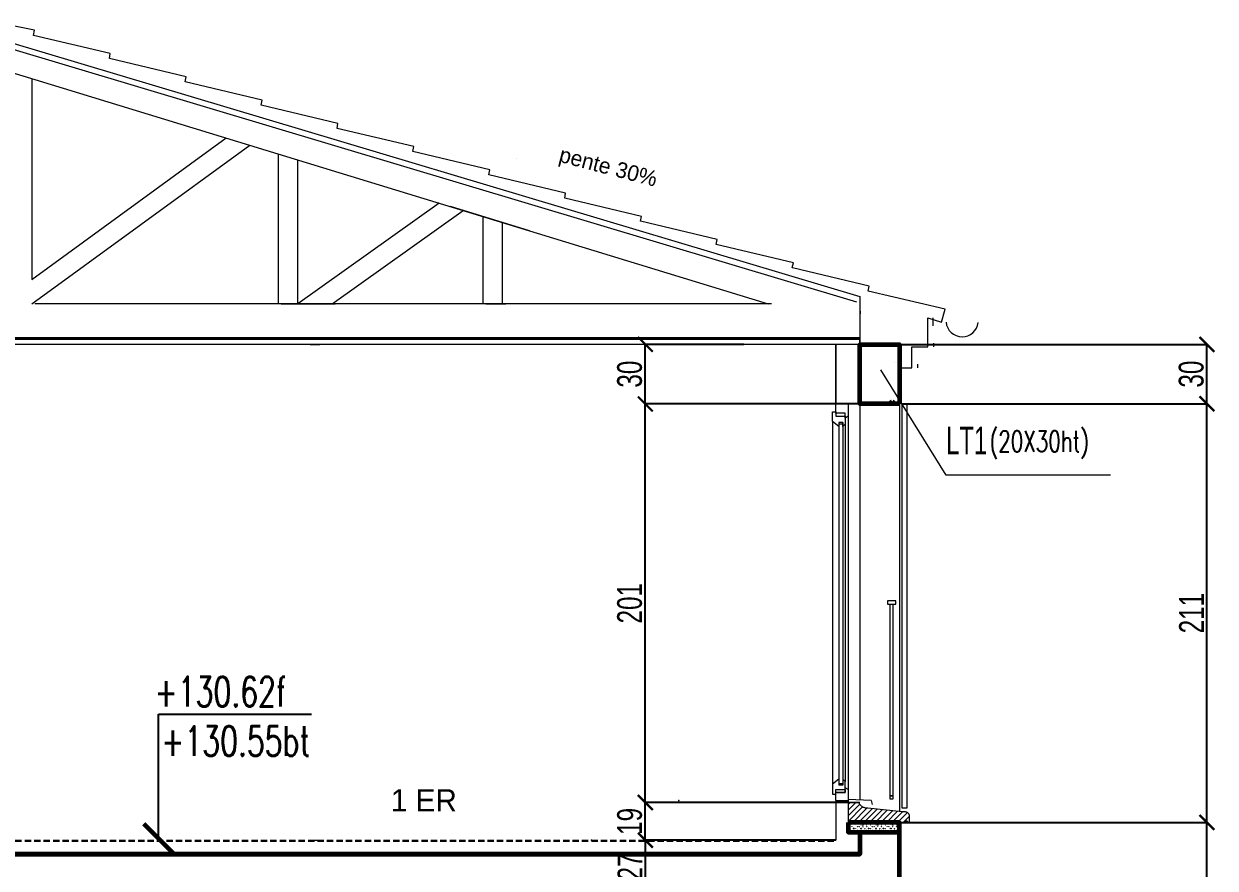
# Model space of a CAD drawing. Header units: metres. Extents: x -12536 to 12621, y -17191 to 9596.
# Drawn here: x -1530 to -929, y 7070 to 7495 of the extents above; entities that cross this region are included whole.
import ezdxf
from ezdxf.enums import TextEntityAlignment as Align

# ---------------------------------------------------------------- set-up
doc = ezdxf.new("R2010")
doc.units = ezdxf.units.M
doc.header["$MEASUREMENT"] = 0
doc.header["$PDMODE"] = 2
doc.header["$PDSIZE"] = 0.25
doc.linetypes.add('CACHE2', pattern=[4.7625, 3.175, -1.5875])
for name, color, linetype, lineweight in [('B-COT', 1, 'Continuous', 18), ('B-TEXT-LINTEAU', 3, 'Continuous', 30), ('B-TEXT-NIVEAU', 3, 'Continuous', 20), ('B-titre linteau', 7, 'Continuous', 40), ('B-VOILE-BA', 7, 'Continuous', 60)]:
    doc.layers.add(name, color=color, linetype=linetype, lineweight=lineweight)
for name, color, linetype in [('B-HATCH-RELEVE', 7, 'Continuous'), ('Calque commun', 7, 'Continuous'), ('Cotations', 7, 'Continuous'), ('Layer4', 7, 'Continuous')]:
    doc.layers.add(name, color=color, linetype=linetype)
doc.styles.add('Arial Narrow', font='ARIALN.TTF', dxfattribs={"width": 0.5})
doc.styles.add('Arial3', font='arial.ttf', dxfattribs={"height": 0.1})
doc.styles.add('Century Gothic22', font='GOTHIC.TTF', dxfattribs={"height": 0.079})
doc.styles.add('Century Gothic4', font='GOTHIC.TTF', dxfattribs={"height": 0.4})
doc.styles.add('TEXTE', font='arial.ttf', dxfattribs={"width": 0.7})
doc.styles.add('TEXTE100', font='romans.shx', dxfattribs={"width": 0.7, "height": 0.3})
doc.dimstyles.new('COT 50', dxfattribs={"dimscale": 0.05, "dimtxt": 250, "dimasz": 150, "dimexe": 1, "dimexo": 2, "dimgap": 30, "dimtad": 1, "dimdec": 1, "dimrnd": 0.5, "dimzin": 12, "dimdsep": 46, "dimtxsty": 'TEXTE', "dimblk1": 'ARCHTICK', "dimblk2": 'ARCHTICK', "dimsah": 1, "dimcen": 0, "dimdle": 1.5, "dimclrd": 1, "dimclre": 1, "dimclrt": 3, "dimadec": 0, "dimazin": 0, "dimtfac": 1, "dimtdec": 1, "dimtmove": 0, "dimatfit": 3, "dimldrblk": 'ARCHTICK', "dimfxl": 1, "dimtolj": 1, "dimtzin": 0, "dimarcsym": 0})

# ---------------------------------------------------------------- blocks, each defined once
blk = doc.blocks.new('_ArchTick')
at = {"color": 0, "linetype": 'ByBlock', "const_width": 0.15}
blk.add_lwpolyline([(-0.5, -0.5), (0.5, 0.5)], dxfattribs=at)
blk = doc.blocks.new('*D878')
at = {"layer": 'B-HATCH-RELEVE', "color": 1, "lineweight": -2, "transparency": 16777216}
for p, q in [((-1088.42, 7092.83), (-933.36, 7092.83)), ((-933.41, 7023.76), (-933.41, 7092.91)), ((-1088.42, 7023.83), (-933.36, 7023.83))]:
    blk.add_line(p, q, dxfattribs=at)
at = {"layer": 'Defpoints', "color": 0, "transparency": 16777216}
for p in [(-1088.52, 7092.83), (-933.41, 7092.83), (-1088.52, 7023.83)]:
    blk.add_point(p, dxfattribs=at)
at = {"layer": 'B-HATCH-RELEVE', "color": 1, "lineweight": -2, "transparency": 16777216, "xscale": 7.5, "yscale": 7.5, "zscale": 7.5}
for p, rotation in [((-933.41, 7092.83), 90), ((-933.41, 7023.83), 270)]:
    blk.add_blockref('_ArchTick', p, dxfattribs=dict(at, rotation=rotation))
at = {"layer": 'B-HATCH-RELEVE', "color": 3, "transparency": 16777216, "insert": (-941.29, 7058.33), "char_height": 12.5, "attachment_point": 5, "rotation": 90, "style": 'TEXTE'}
blk.add_mtext('\\A1;69', dxfattribs=at)
blk = doc.blocks.new('*D879')
at = {"layer": 'B-HATCH-RELEVE', "color": 1, "lineweight": -2, "transparency": 16777216}
for p, q in [((-1087.03, 7303.88), (-933.36, 7303.88)), ((-933.41, 7092.76), (-933.41, 7303.95)), ((-1088.42, 7092.83), (-933.36, 7092.83))]:
    blk.add_line(p, q, dxfattribs=at)
at = {"layer": 'Defpoints', "color": 0, "transparency": 16777216}
for p in [(-1087.13, 7303.88), (-933.41, 7303.88), (-1088.52, 7092.83)]:
    blk.add_point(p, dxfattribs=at)
at = {"layer": 'B-HATCH-RELEVE', "color": 1, "lineweight": -2, "transparency": 16777216, "xscale": 7.5, "yscale": 7.5, "zscale": 7.5}
for p, rotation in [((-933.41, 7303.88), 90), ((-933.41, 7092.83), 270)]:
    blk.add_blockref('_ArchTick', p, dxfattribs=dict(at, rotation=rotation))
at = {"layer": 'B-HATCH-RELEVE', "color": 3, "transparency": 16777216, "insert": (-941.19, 7198.35), "char_height": 12.5, "attachment_point": 5, "rotation": 90, "style": 'TEXTE'}
blk.add_mtext('\\A1;211', dxfattribs=at)
blk = doc.blocks.new('*D880')
at = {"layer": 'B-HATCH-RELEVE', "color": 1, "lineweight": -2, "transparency": 16777216}
for p, q in [((-1088.42, 7333.83), (-933.36, 7333.83)), ((-933.41, 7303.8), (-933.41, 7333.91)), ((-1087.03, 7303.88), (-933.36, 7303.88))]:
    blk.add_line(p, q, dxfattribs=at)
at = {"layer": 'Defpoints', "color": 0, "transparency": 16777216}
for p in [(-1088.52, 7333.83), (-933.41, 7333.83), (-1087.13, 7303.88)]:
    blk.add_point(p, dxfattribs=at)
at = {"layer": 'B-HATCH-RELEVE', "color": 1, "lineweight": -2, "transparency": 16777216, "xscale": 7.5, "yscale": 7.5, "zscale": 7.5}
for p, rotation in [((-933.41, 7333.83), 90), ((-933.41, 7303.88), 270)]:
    blk.add_blockref('_ArchTick', p, dxfattribs=dict(at, rotation=rotation))
at = {"layer": 'B-HATCH-RELEVE', "color": 3, "transparency": 16777216, "insert": (-941.3, 7318.85), "char_height": 12.5, "attachment_point": 5, "rotation": 90, "style": 'TEXTE'}
blk.add_mtext('\\A1;30', dxfattribs=at)
blk = doc.blocks.new('*D885')
at = {"layer": 'B-HATCH-RELEVE', "color": 1, "lineweight": -2, "transparency": 16777216}
for p, q in [((-1120.62, 7083.83), (-1216.62, 7083.83)), ((-1216.57, 7056.76), (-1216.57, 7083.91)), ((-1110.09, 7056.84), (-1216.62, 7056.84))]:
    blk.add_line(p, q, dxfattribs=at)
at = {"layer": 'Defpoints', "color": 0, "transparency": 16777216}
for p in [(-1216.57, 7083.83), (-1120.52, 7083.83), (-1109.99, 7056.84)]:
    blk.add_point(p, dxfattribs=at)
at = {"layer": 'B-HATCH-RELEVE', "color": 1, "lineweight": -2, "transparency": 16777216, "xscale": 7.5, "yscale": 7.5, "zscale": 7.5}
for p, rotation in [((-1216.57, 7083.83), 90), ((-1216.57, 7056.84), 270)]:
    blk.add_blockref('_ArchTick', p, dxfattribs=dict(at, rotation=rotation))
at = {"layer": 'B-HATCH-RELEVE', "color": 3, "transparency": 16777216, "insert": (-1224.34, 7070.33), "char_height": 12.5, "attachment_point": 5, "rotation": 90, "style": 'TEXTE'}
blk.add_mtext('\\A1;27', dxfattribs=at)
blk = doc.blocks.new('*D886')
at = {"layer": 'B-HATCH-RELEVE', "color": 1, "lineweight": -2, "transparency": 16777216}
for p, q in [((-1114.54, 7102.83), (-1216.66, 7102.83)), ((-1216.61, 7083.76), (-1216.61, 7102.91)), ((-1120.62, 7083.83), (-1216.66, 7083.83))]:
    blk.add_line(p, q, dxfattribs=at)
at = {"layer": 'Defpoints', "color": 0, "transparency": 16777216}
for p in [(-1216.61, 7102.83), (-1114.44, 7102.83), (-1120.52, 7083.83)]:
    blk.add_point(p, dxfattribs=at)
at = {"layer": 'B-HATCH-RELEVE', "color": 1, "lineweight": -2, "transparency": 16777216, "xscale": 7.5, "yscale": 7.5, "zscale": 7.5}
for p, rotation in [((-1216.61, 7102.83), 90), ((-1216.61, 7083.83), 270)]:
    blk.add_blockref('_ArchTick', p, dxfattribs=dict(at, rotation=rotation))
at = {"layer": 'B-HATCH-RELEVE', "color": 3, "transparency": 16777216, "insert": (-1224.49, 7093.33), "char_height": 12.5, "attachment_point": 5, "rotation": 90, "style": 'TEXTE'}
blk.add_mtext('\\A1;19', dxfattribs=at)
blk = doc.blocks.new('*D887')
at = {"layer": 'B-HATCH-RELEVE', "color": 1, "lineweight": -2, "transparency": 16777216}
for p, q in [((-1108.28, 7303.83), (-1216.66, 7303.83)), ((-1216.61, 7102.76), (-1216.61, 7303.91)), ((-1114.54, 7102.83), (-1216.66, 7102.83))]:
    blk.add_line(p, q, dxfattribs=at)
at = {"layer": 'Defpoints', "color": 0, "transparency": 16777216}
for p in [(-1216.61, 7303.83), (-1108.18, 7303.83), (-1114.44, 7102.83)]:
    blk.add_point(p, dxfattribs=at)
at = {"layer": 'B-HATCH-RELEVE', "color": 1, "lineweight": -2, "transparency": 16777216, "xscale": 7.5, "yscale": 7.5, "zscale": 7.5}
for p, rotation in [((-1216.61, 7303.83), 90), ((-1216.61, 7102.83), 270)]:
    blk.add_blockref('_ArchTick', p, dxfattribs=dict(at, rotation=rotation))
at = {"layer": 'B-HATCH-RELEVE', "color": 3, "transparency": 16777216, "insert": (-1224.49, 7203.33), "char_height": 12.5, "attachment_point": 5, "rotation": 90, "style": 'TEXTE'}
blk.add_mtext('\\A1;201', dxfattribs=at)
blk = doc.blocks.new('*D888')
at = {"layer": 'B-HATCH-RELEVE', "color": 1, "lineweight": -2, "transparency": 16777216}
for p, q in [((-1166.87, 7333.83), (-1216.66, 7333.83)), ((-1216.61, 7303.76), (-1216.61, 7333.91)), ((-1108.28, 7303.83), (-1216.66, 7303.83))]:
    blk.add_line(p, q, dxfattribs=at)
at = {"layer": 'Defpoints', "color": 0, "transparency": 16777216}
for p in [(-1216.61, 7333.83), (-1166.77, 7333.83), (-1108.18, 7303.83)]:
    blk.add_point(p, dxfattribs=at)
at = {"layer": 'B-HATCH-RELEVE', "color": 1, "lineweight": -2, "transparency": 16777216, "xscale": 7.5, "yscale": 7.5, "zscale": 7.5}
for p, rotation in [((-1216.61, 7333.83), 90), ((-1216.61, 7303.83), 270)]:
    blk.add_blockref('_ArchTick', p, dxfattribs=dict(at, rotation=rotation))
at = {"layer": 'B-HATCH-RELEVE', "color": 3, "transparency": 16777216, "insert": (-1224.5, 7318.83), "char_height": 12.5, "attachment_point": 5, "rotation": 90, "style": 'TEXTE'}
blk.add_mtext('\\A1;30', dxfattribs=at)

msp = doc.modelspace()

# ---------------------------------------------------------------- linework, layer by layer
at = {"color": 0, "linetype": 'ByBlock', "lineweight": -2}
for p, q in [((-1199.724, 7333.831), (-1199.724, 7333.806)), ((-1199.724, 7303.831), (-1199.724, 7303.856)), ((-1199.724, 7303.831), (-1199.724, 7303.806)), ((-1199.724, 7103.831), (-1199.724, 7103.806)), ((-1243.778, 7083.831), (-1243.778, 7083.806)), ((-1199.724, 7083.831), (-1199.724, 7083.856))]:
    msp.add_line(p, q, dxfattribs=at)
for centre in [(-1199.724, 7333.831), (-1199.724, 7303.831), (-1199.724, 7303.831), (-1199.724, 7103.831), (-1199.724, 7103.831), (-1243.778, 7083.831), (-1199.724, 7083.831)]:
    msp.add_circle(centre, 0.0125, dxfattribs=at)
at = {"layer": 'B-COT'}
for p, q in [((-1064.848, 7267.871), (-1097.848, 7320.934)), ((-982.045, 7267.871), (-1064.848, 7267.871))]:
    msp.add_line(p, q, dxfattribs=at)
at = {"layer": 'B-VOILE-BA'}
for p, q in [((-1093.665, 7303.832), (-1092.165, 7304.99)), ((-1092.165, 7304.99), (-1090.665, 7303.832)), ((-1108.517, 7087.831), (-1108.517, 7076.831)), ((-1103.023, 7087.993), (-1102.929, 7087.831)), ((-1088.517, 7023.831), (-1088.517, 7088.005))]:
    msp.add_line(p, q, dxfattribs=at)
msp.add_lwpolyline([(-1088.517, 7303.831), (-1108.517, 7303.831), (-1108.517, 7333.831), (-1088.517, 7333.831)], close=True, dxfattribs=at)
for points in [[(-1114.367, 7092.831), (-1114.367, 7087.831), (-1088.517, 7087.831), (-1088.517, 7092.831)], [(-1968.678, 7076.831), (-1968.678, 7076.831), (-1108.516, 7076.831)]]:
    msp.add_3dface(points, dxfattribs=at)
at = {"layer": 'Calque commun', "color": 7, "linetype": 'Continuous', "lineweight": 20}
for p, q in [((-1108.316, 7357.739), (-1538.678, 7486.626)), ((-1109.929, 7355.081), (-1538.678, 7483.487)), ((-1108.517, 7303.831), (-1108.316, 7357.739)), ((-1108.517, 7336.831), (-1968.678, 7336.831)), ((-1108.517, 7333.831), (-1108.517, 7336.831)), ((-1108.517, 7333.831), (-1968.678, 7333.831)), ((-1120.517, 7303.831), (-1120.517, 7333.831)), ((-1091.018, 7324.831), (-1091.018, 7324.831)), ((-1088.517, 7314.284), (-1088.517, 7314.284)), ((-1093.665, 7303.831), (-1108.517, 7303.831)), ((-1090.665, 7303.831), (-1088.517, 7303.831)), ((-1120.517, 7103.831), (-1114.367, 7103.831)), ((-1120.517, 7103.831), (-1120.517, 7083.831)), ((-1108.517, 7087.831), (-1088.517, 7087.831)), ((-1108.516, 7076.831), (-1968.678, 7076.831))]:
    msp.add_line(p, q, dxfattribs=at)
at = {"layer": 'Calque commun', "color": 7, "linetype": 'Continuous', "lineweight": 5}
for p, q in [((-1538.677, 7471.852), (-1154.611, 7354.246)), ((-1526.009, 7467.973), (-1526.009, 7366.631)), ((-1526.009, 7366.631), (-1427.932, 7437.941)), ((-1526.009, 7354.266), (-1415.966, 7434.276)), ((-1401.802, 7429.939), (-1401.802, 7354.266)), ((-1391.802, 7354.266), (-1391.802, 7426.877)), ((-1281.549, 7427.753), (-1281.549, 7427.753)), ((-1320.587, 7405.07), (-1391.802, 7354.266)), ((-1374.583, 7354.266), (-1308.54, 7401.381)), ((-1275.076, 7391.135), (-1314.879, 7403.323)), ((-1298.624, 7398.345), (-1298.623, 7354.266)), ((-1288.624, 7354.266), (-1288.624, 7395.283)), ((-1153.007, 7354.246), (-1524.403, 7354.246)), ((-1400.198, 7354.266), (-1390.198, 7354.266)), ((-1400.195, 7354.246), (-1390.196, 7354.246)), ((-1390.198, 7354.266), (-1372.979, 7354.266)), ((-1390.196, 7354.246), (-1372.976, 7354.246)), ((-1297.02, 7354.266), (-1287.021, 7354.266)), ((-1297.017, 7354.246), (-1287.018, 7354.246)), ((-1108.342, 7350.618), (-1108.342, 7349.258)), ((-1120.517, 7333.831), (-1120.517, 7303.831)), ((-1071.084, 7332.619), (-1071.084, 7334.507)), ((-1079.221, 7321.952), (-1079.221, 7323.899)), ((-1092.44, 7305.824), (-1092.44, 7305.824)), ((-1122.168, 7299.881), (-1120.517, 7299.881)), ((-1122.168, 7294.881), (-1122.168, 7299.881)), ((-1120.517, 7303.831), (-1108.517, 7303.831)), ((-1120.517, 7303.831), (-1108.517, 7303.831)), ((-1108.177, 7303.831), (-1120.517, 7303.831)), ((-1120.517, 7299.183), (-1120.517, 7303.831)), ((-1120.517, 7299.881), (-1120.517, 7297.683)), ((-1115.867, 7299.183), (-1120.517, 7299.183)), ((-1115.867, 7297.683), (-1115.867, 7299.183)), ((-1114.367, 7303.831), (-1114.367, 7102.83)), ((-1114.367, 7299.183), (-1114.367, 7297.683)), ((-1108.517, 7303.831), (-1108.517, 7104.123)), ((-1088.517, 7303.831), (-1088.517, 7098.351)), ((-1087.135, 7303.876), (-1084.779, 7303.876)), ((-1087.135, 7099.917), (-1087.135, 7303.876)), ((-1084.779, 7303.876), (-1084.779, 7099.917)), ((-1119.093, 7292.447), (-1122.168, 7294.881)), ((-1122.168, 7294.881), (-1122.168, 7112.133)), ((-1120.517, 7297.683), (-1115.867, 7297.683)), ((-1117.093, 7294.415), (-1119.093, 7294.415)), ((-1119.093, 7294.415), (-1119.093, 7292.447)), ((-1119.093, 7294.415), (-1119.093, 7111.603)), ((-1117.093, 7293.607), (-1119.093, 7293.607)), ((-1117.093, 7293.607), (-1117.093, 7294.415)), ((-1117.093, 7294.415), (-1117.093, 7111.603)), ((-1115.867, 7293.607), (-1117.093, 7292.451)), ((-1117.093, 7292.451), (-1117.093, 7293.607)), ((-1114.367, 7297.683), (-1115.867, 7296.683)), ((-1115.867, 7296.683), (-1115.867, 7297.683)), ((-1115.867, 7297.683), (-1115.867, 7293.607)), ((-1115.867, 7293.607), (-1115.867, 7113.406)), ((-1093.224, 7202.847), (-1091.724, 7202.847)), ((-1093.224, 7106.185), (-1093.224, 7202.847)), ((-1091.724, 7202.847), (-1091.724, 7106.185)), ((-1119.093, 7114.567), (-1122.168, 7112.133)), ((-1115.867, 7113.406), (-1117.093, 7114.563)), ((-1115.867, 7109.331), (-1115.867, 7113.406)), ((-1122.168, 7112.133), (-1122.168, 7107.133)), ((-1122.168, 7107.133), (-1120.517, 7107.133)), ((-1120.517, 7103.831), (-1120.517, 7109.331)), ((-1120.517, 7109.331), (-1115.867, 7109.331)), ((-1120.517, 7107.831), (-1115.867, 7107.831)), ((-1115.867, 7107.831), (-1120.517, 7107.831)), ((-1117.093, 7112.197), (-1119.093, 7112.197)), ((-1117.093, 7111.603), (-1119.093, 7111.603)), ((-1115.867, 7107.831), (-1115.867, 7110.615)), ((-1114.367, 7109.331), (-1115.867, 7110.33)), ((-1115.867, 7109.331), (-1115.867, 7107.831)), ((-1120.367, 7102.83), (-1108.517, 7102.83)), ((-1120.367, 7102.83), (-1108.517, 7102.83)), ((-1102.742, 7103.831), (-1114.367, 7104.33)), ((-1113.337, 7102.83), (-1114.367, 7101.8)), ((-1110.508, 7102.83), (-1114.367, 7098.971)), ((-1108.507, 7102.003), (-1114.367, 7096.143)), ((-1108.517, 7102.83), (-1108.947, 7102.83)), ((-1108.517, 7102.83), (-1108.517, 7102.83)), ((-1102.742, 7103.831), (-1102.247, 7101.896)), ((-1091.724, 7106.185), (-1093.224, 7106.185)), ((-1107.066, 7100.616), (-1114.367, 7093.315)), ((-1104.906, 7099.947), (-1112.023, 7092.831)), ((-1102.3, 7099.725), (-1109.195, 7092.831)), ((-1099.728, 7099.469), (-1106.366, 7092.831)), ((-1097.155, 7099.212), (-1103.537, 7092.831)), ((-1094.584, 7098.955), (-1100.709, 7092.831)), ((-1092.012, 7098.699), (-1097.88, 7092.831)), ((-1089.44, 7098.443), (-1095.053, 7092.831)), ((-1086.863, 7098.192), (-1092.224, 7092.831)), ((-1084.468, 7097.758), (-1089.396, 7092.831)), ((-1084.779, 7099.917), (-1087.135, 7099.917)), ((-1083.368, 7096.03), (-1086.567, 7092.831)), ((-1114.273, 7091.743), (-1114.367, 7091.743)), ((-1114.367, 7091.418), (-1114.273, 7091.418)), ((-1114.305, 7090.643), (-1114.367, 7090.706)), ((-1114.367, 7090.581), (-1114.305, 7090.643)), ((-1114.18, 7091.581), (-1114.273, 7091.743)), ((-1114.273, 7091.418), (-1114.18, 7091.581)), ((-1113.617, 7088.768), (-1113.524, 7088.931)), ((-1113.524, 7088.606), (-1113.617, 7088.768)), ((-1113.524, 7088.931), (-1113.336, 7088.931)), ((-1113.492, 7092.519), (-1113.429, 7092.581)), ((-1113.429, 7092.456), (-1113.492, 7092.519)), ((-1113.492, 7089.706), (-1113.429, 7089.768)), ((-1113.429, 7089.643), (-1113.492, 7089.706)), ((-1113.429, 7092.581), (-1113.367, 7092.519)), ((-1113.367, 7092.519), (-1113.429, 7092.456)), ((-1113.429, 7089.768), (-1113.367, 7089.706)), ((-1113.367, 7089.706), (-1113.429, 7089.643)), ((-1113.336, 7088.931), (-1113.242, 7088.768)), ((-1113.242, 7088.768), (-1113.336, 7088.606)), ((-1112.555, 7091.581), (-1112.492, 7091.643)), ((-1112.492, 7091.518), (-1112.555, 7091.581)), ((-1112.555, 7090.643), (-1112.492, 7090.706)), ((-1112.492, 7090.581), (-1112.555, 7090.643)), ((-1112.555, 7088.768), (-1112.492, 7088.831)), ((-1112.492, 7088.706), (-1112.555, 7088.768)), ((-1112.492, 7091.643), (-1112.43, 7091.581)), ((-1112.43, 7091.581), (-1112.492, 7091.518)), ((-1112.492, 7090.706), (-1112.43, 7090.643)), ((-1112.43, 7090.643), (-1112.492, 7090.581)), ((-1112.492, 7088.831), (-1112.43, 7088.768)), ((-1112.43, 7088.768), (-1112.492, 7088.706)), ((-1111.742, 7089.706), (-1111.648, 7089.868)), ((-1111.648, 7089.543), (-1111.742, 7089.706)), ((-1111.648, 7089.868), (-1111.461, 7089.868)), ((-1111.461, 7089.543), (-1111.648, 7089.543)), ((-1111.617, 7092.519), (-1111.554, 7092.581)), ((-1111.554, 7092.456), (-1111.617, 7092.519)), ((-1111.554, 7092.581), (-1111.492, 7092.519)), ((-1111.492, 7092.519), (-1111.554, 7092.456)), ((-1111.461, 7089.868), (-1111.368, 7089.706)), ((-1111.368, 7089.706), (-1111.461, 7089.543)), ((-1110.679, 7091.581), (-1110.617, 7091.643)), ((-1110.617, 7091.518), (-1110.679, 7091.581)), ((-1110.679, 7089.706), (-1110.617, 7089.768)), ((-1110.617, 7089.643), (-1110.679, 7089.706)), ((-1110.617, 7091.643), (-1110.554, 7091.581)), ((-1110.554, 7091.581), (-1110.617, 7091.518)), ((-1110.617, 7089.768), (-1110.554, 7089.706)), ((-1110.554, 7089.706), (-1110.617, 7089.643)), ((-1109.742, 7092.519), (-1109.68, 7092.581)), ((-1109.68, 7092.456), (-1109.742, 7092.519)), ((-1109.742, 7090.643), (-1109.68, 7090.706)), ((-1109.68, 7090.581), (-1109.742, 7090.643)), ((-1109.742, 7088.768), (-1109.68, 7088.831)), ((-1109.68, 7088.706), (-1109.742, 7088.768)), ((-1109.68, 7092.581), (-1109.617, 7092.519)), ((-1109.617, 7092.519), (-1109.68, 7092.456)), ((-1109.68, 7090.706), (-1109.617, 7090.643)), ((-1109.617, 7090.643), (-1109.68, 7090.581)), ((-1109.68, 7088.831), (-1109.617, 7088.768)), ((-1109.617, 7088.768), (-1109.68, 7088.706)), ((-1108.929, 7092.519), (-1108.836, 7092.681)), ((-1108.836, 7092.356), (-1108.929, 7092.519)), ((-1108.836, 7092.681), (-1108.648, 7092.681)), ((-1108.648, 7092.356), (-1108.836, 7092.356)), ((-1108.804, 7090.643), (-1108.741, 7090.706)), ((-1108.741, 7090.581), (-1108.804, 7090.643)), ((-1108.741, 7090.706), (-1108.68, 7090.643)), ((-1108.68, 7090.643), (-1108.741, 7090.581)), ((-1108.648, 7092.681), (-1108.555, 7092.519)), ((-1108.555, 7092.519), (-1108.648, 7092.356)), ((-1107.992, 7089.706), (-1107.898, 7089.868)), ((-1107.898, 7089.543), (-1107.992, 7089.706)), ((-1107.898, 7089.868), (-1107.711, 7089.868)), ((-1107.711, 7089.543), (-1107.898, 7089.543)), ((-1107.867, 7091.581), (-1107.805, 7091.643)), ((-1107.805, 7091.518), (-1107.867, 7091.581)), ((-1107.867, 7088.768), (-1107.805, 7088.831)), ((-1107.805, 7088.706), (-1107.867, 7088.768)), ((-1107.805, 7091.643), (-1107.742, 7091.581)), ((-1107.742, 7091.581), (-1107.805, 7091.518)), ((-1107.805, 7088.831), (-1107.742, 7088.768)), ((-1107.742, 7088.768), (-1107.805, 7088.706)), ((-1107.711, 7089.868), (-1107.617, 7089.706)), ((-1107.617, 7089.706), (-1107.711, 7089.543)), ((-1107.055, 7091.581), (-1106.961, 7091.743)), ((-1106.961, 7091.418), (-1107.055, 7091.581)), ((-1106.961, 7091.743), (-1106.867, 7091.743)), ((-1106.867, 7091.418), (-1106.961, 7091.418)), ((-1106.93, 7090.643), (-1106.867, 7090.706)), ((-1106.867, 7090.581), (-1106.93, 7090.643)), ((-1106.773, 7091.743), (-1106.867, 7091.743)), ((-1106.867, 7091.418), (-1106.773, 7091.418)), ((-1106.804, 7090.643), (-1106.867, 7090.706)), ((-1106.867, 7090.581), (-1106.804, 7090.643)), ((-1106.68, 7091.581), (-1106.773, 7091.743)), ((-1106.773, 7091.418), (-1106.68, 7091.581)), ((-1106.117, 7088.768), (-1106.023, 7088.931)), ((-1106.023, 7088.606), (-1106.117, 7088.768)), ((-1106.023, 7088.931), (-1105.836, 7088.931)), ((-1105.992, 7092.519), (-1105.929, 7092.581)), ((-1105.929, 7092.456), (-1105.992, 7092.519)), ((-1105.992, 7089.706), (-1105.929, 7089.768)), ((-1105.929, 7089.643), (-1105.992, 7089.706)), ((-1105.929, 7092.581), (-1105.867, 7092.519)), ((-1105.867, 7092.519), (-1105.929, 7092.456)), ((-1105.929, 7089.768), (-1105.867, 7089.706)), ((-1105.867, 7089.706), (-1105.929, 7089.643)), ((-1105.836, 7088.931), (-1105.742, 7088.768)), ((-1105.742, 7088.768), (-1105.836, 7088.606)), ((-1105.055, 7091.581), (-1104.992, 7091.643)), ((-1104.992, 7091.518), (-1105.055, 7091.581)), ((-1105.055, 7090.643), (-1104.992, 7090.706)), ((-1104.992, 7090.581), (-1105.055, 7090.643)), ((-1105.055, 7088.768), (-1104.992, 7088.831)), ((-1104.992, 7088.706), (-1105.055, 7088.768)), ((-1104.992, 7091.643), (-1104.93, 7091.581)), ((-1104.93, 7091.581), (-1104.992, 7091.518)), ((-1104.992, 7090.706), (-1104.93, 7090.643)), ((-1104.93, 7090.643), (-1104.992, 7090.581)), ((-1104.992, 7088.831), (-1104.93, 7088.768)), ((-1104.93, 7088.768), (-1104.992, 7088.706)), ((-1104.242, 7089.706), (-1104.149, 7089.868)), ((-1104.149, 7089.543), (-1104.242, 7089.706)), ((-1104.149, 7089.868), (-1103.961, 7089.868)), ((-1103.961, 7089.543), (-1104.149, 7089.543)), ((-1104.117, 7092.519), (-1104.054, 7092.581)), ((-1104.054, 7092.456), (-1104.117, 7092.519)), ((-1104.054, 7092.581), (-1103.992, 7092.519)), ((-1103.992, 7092.519), (-1104.054, 7092.456)), ((-1103.961, 7089.868), (-1103.867, 7089.706)), ((-1103.867, 7089.706), (-1103.961, 7089.543)), ((-1103.18, 7091.581), (-1103.117, 7091.643)), ((-1103.117, 7091.518), (-1103.18, 7091.581)), ((-1103.18, 7089.706), (-1103.117, 7089.768)), ((-1103.117, 7089.643), (-1103.18, 7089.706)), ((-1103.117, 7091.643), (-1103.055, 7091.581)), ((-1103.055, 7091.581), (-1103.117, 7091.518)), ((-1103.117, 7089.768), (-1103.055, 7089.706)), ((-1103.055, 7089.706), (-1103.117, 7089.643)), ((-1102.242, 7092.519), (-1102.179, 7092.581)), ((-1102.179, 7092.456), (-1102.242, 7092.519)), ((-1102.242, 7090.643), (-1102.179, 7090.706)), ((-1102.179, 7090.581), (-1102.242, 7090.643)), ((-1102.242, 7088.768), (-1102.179, 7088.831)), ((-1102.179, 7088.706), (-1102.242, 7088.768)), ((-1102.179, 7092.581), (-1102.117, 7092.519)), ((-1102.117, 7092.519), (-1102.179, 7092.456)), ((-1102.179, 7090.706), (-1102.117, 7090.643)), ((-1102.117, 7090.643), (-1102.179, 7090.581)), ((-1102.179, 7088.831), (-1102.117, 7088.768)), ((-1102.117, 7088.768), (-1102.179, 7088.706)), ((-1101.429, 7092.519), (-1101.336, 7092.681)), ((-1101.336, 7092.356), (-1101.429, 7092.519)), ((-1101.336, 7092.681), (-1101.149, 7092.681)), ((-1101.149, 7092.356), (-1101.336, 7092.356)), ((-1101.304, 7090.643), (-1101.242, 7090.706)), ((-1101.242, 7090.581), (-1101.304, 7090.643)), ((-1101.242, 7090.706), (-1101.179, 7090.643)), ((-1101.179, 7090.643), (-1101.242, 7090.581)), ((-1101.149, 7092.681), (-1101.054, 7092.519)), ((-1101.054, 7092.519), (-1101.149, 7092.356)), ((-1100.493, 7089.706), (-1100.398, 7089.868)), ((-1100.398, 7089.543), (-1100.493, 7089.706)), ((-1100.398, 7089.868), (-1100.21, 7089.868)), ((-1100.21, 7089.543), (-1100.398, 7089.543)), ((-1100.367, 7091.581), (-1100.305, 7091.643)), ((-1100.305, 7091.518), (-1100.367, 7091.581)), ((-1100.367, 7088.768), (-1100.305, 7088.831)), ((-1100.305, 7088.706), (-1100.367, 7088.768)), ((-1100.305, 7091.643), (-1100.242, 7091.581)), ((-1100.242, 7091.581), (-1100.305, 7091.518)), ((-1100.305, 7088.831), (-1100.242, 7088.768)), ((-1100.242, 7088.768), (-1100.305, 7088.706)), ((-1100.21, 7089.868), (-1100.117, 7089.706)), ((-1100.117, 7089.706), (-1100.21, 7089.543)), ((-1099.554, 7091.581), (-1099.461, 7091.743)), ((-1099.461, 7091.418), (-1099.554, 7091.581)), ((-1099.461, 7091.743), (-1099.366, 7091.743)), ((-1099.366, 7091.418), (-1099.461, 7091.418)), ((-1099.429, 7090.643), (-1099.366, 7090.706)), ((-1099.366, 7090.581), (-1099.429, 7090.643)), ((-1099.273, 7091.743), (-1099.366, 7091.743)), ((-1099.366, 7091.418), (-1099.273, 7091.418)), ((-1099.305, 7090.643), (-1099.366, 7090.706)), ((-1099.366, 7090.581), (-1099.305, 7090.643)), ((-1099.18, 7091.581), (-1099.273, 7091.743)), ((-1099.273, 7091.418), (-1099.18, 7091.581)), ((-1098.617, 7088.768), (-1098.523, 7088.931)), ((-1098.523, 7088.606), (-1098.617, 7088.768)), ((-1098.523, 7088.931), (-1098.336, 7088.931)), ((-1098.492, 7092.519), (-1098.43, 7092.581)), ((-1098.43, 7092.456), (-1098.492, 7092.519)), ((-1098.492, 7089.706), (-1098.43, 7089.768)), ((-1098.43, 7089.643), (-1098.492, 7089.706)), ((-1098.43, 7092.581), (-1098.367, 7092.519)), ((-1098.367, 7092.519), (-1098.43, 7092.456)), ((-1098.43, 7089.768), (-1098.367, 7089.706)), ((-1098.367, 7089.706), (-1098.43, 7089.643)), ((-1098.336, 7088.931), (-1098.242, 7088.768)), ((-1098.242, 7088.768), (-1098.336, 7088.606)), ((-1097.555, 7091.581), (-1097.492, 7091.643)), ((-1097.492, 7091.518), (-1097.555, 7091.581)), ((-1097.555, 7090.643), (-1097.492, 7090.706)), ((-1097.492, 7090.581), (-1097.555, 7090.643)), ((-1097.555, 7088.768), (-1097.492, 7088.831)), ((-1097.492, 7088.706), (-1097.555, 7088.768)), ((-1097.492, 7091.643), (-1097.429, 7091.581)), ((-1097.429, 7091.581), (-1097.492, 7091.518)), ((-1097.492, 7090.706), (-1097.429, 7090.643)), ((-1097.429, 7090.643), (-1097.492, 7090.581)), ((-1097.492, 7088.831), (-1097.429, 7088.768)), ((-1097.429, 7088.768), (-1097.492, 7088.706)), ((-1096.742, 7089.706), (-1096.648, 7089.868)), ((-1096.648, 7089.543), (-1096.742, 7089.706)), ((-1096.648, 7089.868), (-1096.461, 7089.868)), ((-1096.461, 7089.543), (-1096.648, 7089.543)), ((-1096.617, 7092.519), (-1096.554, 7092.581)), ((-1096.554, 7092.456), (-1096.617, 7092.519)), ((-1096.554, 7092.581), (-1096.492, 7092.519)), ((-1096.492, 7092.519), (-1096.554, 7092.456)), ((-1096.461, 7089.868), (-1096.367, 7089.706)), ((-1096.367, 7089.706), (-1096.461, 7089.543)), ((-1095.68, 7091.581), (-1095.617, 7091.643)), ((-1095.617, 7091.518), (-1095.68, 7091.581)), ((-1095.68, 7089.706), (-1095.617, 7089.768)), ((-1095.617, 7089.643), (-1095.68, 7089.706)), ((-1095.617, 7091.643), (-1095.555, 7091.581)), ((-1095.555, 7091.581), (-1095.617, 7091.518)), ((-1095.617, 7089.768), (-1095.555, 7089.706)), ((-1095.555, 7089.706), (-1095.617, 7089.643)), ((-1094.742, 7092.519), (-1094.679, 7092.581)), ((-1094.679, 7092.456), (-1094.742, 7092.519)), ((-1094.742, 7090.643), (-1094.679, 7090.706)), ((-1094.679, 7090.581), (-1094.742, 7090.643)), ((-1094.742, 7088.768), (-1094.679, 7088.831)), ((-1094.679, 7088.706), (-1094.742, 7088.768)), ((-1094.679, 7092.581), (-1094.617, 7092.519)), ((-1094.617, 7092.519), (-1094.679, 7092.456)), ((-1094.679, 7090.706), (-1094.617, 7090.643)), ((-1094.617, 7090.643), (-1094.679, 7090.581)), ((-1094.679, 7088.831), (-1094.617, 7088.768)), ((-1094.617, 7088.768), (-1094.679, 7088.706)), ((-1093.93, 7092.519), (-1093.836, 7092.681)), ((-1093.836, 7092.356), (-1093.93, 7092.519)), ((-1093.836, 7092.681), (-1093.648, 7092.681)), ((-1093.648, 7092.356), (-1093.836, 7092.356)), ((-1093.805, 7090.643), (-1093.742, 7090.706)), ((-1093.742, 7090.581), (-1093.805, 7090.643)), ((-1093.742, 7090.706), (-1093.68, 7090.643)), ((-1093.68, 7090.643), (-1093.742, 7090.581)), ((-1093.648, 7092.681), (-1093.554, 7092.519)), ((-1093.554, 7092.519), (-1093.648, 7092.356)), ((-1092.992, 7089.706), (-1092.898, 7089.868)), ((-1092.898, 7089.543), (-1092.992, 7089.706)), ((-1092.898, 7089.868), (-1092.711, 7089.868)), ((-1092.711, 7089.543), (-1092.898, 7089.543)), ((-1092.867, 7091.581), (-1092.804, 7091.643)), ((-1092.804, 7091.518), (-1092.867, 7091.581)), ((-1092.867, 7088.768), (-1092.804, 7088.831)), ((-1092.804, 7088.706), (-1092.867, 7088.768)), ((-1092.804, 7091.643), (-1092.742, 7091.581)), ((-1092.742, 7091.581), (-1092.804, 7091.518)), ((-1092.804, 7088.831), (-1092.742, 7088.768)), ((-1092.742, 7088.768), (-1092.804, 7088.706)), ((-1092.711, 7089.868), (-1092.618, 7089.706)), ((-1092.618, 7089.706), (-1092.711, 7089.543)), ((-1092.054, 7091.581), (-1091.961, 7091.743)), ((-1091.961, 7091.418), (-1092.054, 7091.581)), ((-1091.961, 7091.743), (-1091.867, 7091.743)), ((-1091.867, 7091.418), (-1091.961, 7091.418)), ((-1091.929, 7090.643), (-1091.867, 7090.706)), ((-1091.867, 7090.581), (-1091.929, 7090.643)), ((-1091.774, 7091.743), (-1091.867, 7091.743)), ((-1091.867, 7091.418), (-1091.774, 7091.418)), ((-1091.804, 7090.643), (-1091.867, 7090.706)), ((-1091.867, 7090.581), (-1091.804, 7090.643)), ((-1091.679, 7091.581), (-1091.774, 7091.743)), ((-1091.774, 7091.418), (-1091.679, 7091.581)), ((-1091.118, 7088.768), (-1091.023, 7088.931)), ((-1091.023, 7088.606), (-1091.118, 7088.768)), ((-1091.023, 7088.931), (-1090.835, 7088.931)), ((-1090.992, 7092.519), (-1090.93, 7092.581)), ((-1090.93, 7092.456), (-1090.992, 7092.519)), ((-1090.992, 7089.706), (-1090.93, 7089.768)), ((-1090.93, 7089.643), (-1090.992, 7089.706)), ((-1090.93, 7092.581), (-1090.867, 7092.519)), ((-1090.867, 7092.519), (-1090.93, 7092.456)), ((-1090.93, 7089.768), (-1090.867, 7089.706)), ((-1090.867, 7089.706), (-1090.93, 7089.643)), ((-1090.835, 7088.931), (-1090.742, 7088.768)), ((-1090.742, 7088.768), (-1090.835, 7088.606)), ((-1090.054, 7091.581), (-1089.991, 7091.643)), ((-1089.991, 7091.518), (-1090.054, 7091.581)), ((-1090.054, 7090.643), (-1089.991, 7090.706)), ((-1089.991, 7090.581), (-1090.054, 7090.643)), ((-1090.054, 7088.768), (-1089.991, 7088.831)), ((-1089.991, 7088.706), (-1090.054, 7088.768)), ((-1089.991, 7091.643), (-1089.93, 7091.581)), ((-1089.93, 7091.581), (-1089.991, 7091.518)), ((-1089.991, 7090.706), (-1089.93, 7090.643)), ((-1089.93, 7090.643), (-1089.991, 7090.581)), ((-1089.991, 7088.831), (-1089.93, 7088.768)), ((-1089.93, 7088.768), (-1089.991, 7088.706)), ((-1089.242, 7089.706), (-1089.148, 7089.868)), ((-1089.148, 7089.543), (-1089.242, 7089.706)), ((-1089.148, 7089.868), (-1088.961, 7089.868)), ((-1088.961, 7089.543), (-1089.148, 7089.543)), ((-1089.117, 7092.519), (-1089.055, 7092.581)), ((-1089.055, 7092.456), (-1089.117, 7092.519)), ((-1089.055, 7092.581), (-1088.992, 7092.519)), ((-1088.992, 7092.519), (-1089.055, 7092.456)), ((-1088.961, 7089.868), (-1088.867, 7089.706)), ((-1088.867, 7089.706), (-1088.961, 7089.543)), ((-1087.018, 7092.831), (-1088.517, 7092.831)), ((-1083.368, 7093.202), (-1083.738, 7092.831)), ((-1113.336, 7088.606), (-1113.524, 7088.606)), ((-1112.555, 7087.831), (-1112.492, 7087.894)), ((-1112.492, 7087.894), (-1112.43, 7087.831)), ((-1110.804, 7087.831), (-1110.711, 7087.993)), ((-1110.711, 7087.993), (-1110.524, 7087.993)), ((-1110.524, 7087.993), (-1110.429, 7087.831)), ((-1105.836, 7088.606), (-1106.023, 7088.606)), ((-1105.055, 7087.831), (-1104.992, 7087.894)), ((-1104.992, 7087.894), (-1104.93, 7087.831)), ((-1103.305, 7087.831), (-1103.211, 7087.993)), ((-1103.211, 7087.993), (-1103.023, 7087.993)), ((-1098.336, 7088.606), (-1098.523, 7088.606)), ((-1097.555, 7087.831), (-1097.492, 7087.894)), ((-1097.492, 7087.894), (-1097.429, 7087.831)), ((-1095.805, 7087.831), (-1095.71, 7087.993)), ((-1095.71, 7087.993), (-1095.523, 7087.993)), ((-1095.523, 7087.993), (-1095.43, 7087.831)), ((-1090.835, 7088.606), (-1091.023, 7088.606)), ((-1090.054, 7087.831), (-1089.991, 7087.894)), ((-1089.991, 7087.894), (-1089.93, 7087.831))]:
    msp.add_line(p, q, dxfattribs=at)
at = {"layer": 'Calque commun', "color": 5, "linetype": 'ByBlock', "lineweight": 40}
msp.add_line((-1968.678, 7336.831), (-1108.517, 7336.831), dxfattribs=at)
at = {"layer": 'Calque commun', "color": 15, "linetype": 'Continuous', "lineweight": 20}
msp.add_line((-1385.677, 7333.831), (-1380.678, 7333.831), dxfattribs=at)
at = {"layer": 'Calque commun', "color": 5, "linetype": 'CACHE2', "lineweight": 30}
msp.add_line((-1121.554, 7083.532), (-1969.715, 7083.532), dxfattribs=at)
at = {"layer": 'Calque commun', "color": 20, "linetype": 'Continuous', "lineweight": 5}
msp.add_line((-1385.677, 7083.831), (-1380.678, 7083.831), dxfattribs=at)
at = {"layer": 'Calque commun', "color": 7, "linetype": 'Continuous', "lineweight": 20}
msp.add_arc((-1056.853, 7345.846), 8.168, 185.537269, 353.737699, dxfattribs=at)
for points in [[(-1090.22, 7204.478), (-1094.51, 7204.478), (-1094.51, 7202.847), (-1090.22, 7202.847)], [(-1091.724, 7104.478), (-1093.224, 7104.478), (-1093.224, 7106.185), (-1091.724, 7106.185)]]:
    msp.add_3dface(points, dxfattribs=at)
for points, invisible_edges in [([(-1114.367, 7102.83), (-1108.609, 7102.156), (-1108.793, 7102.486)], 13), ([(-1114.367, 7092.831), (-1108.166, 7101.546), (-1114.367, 7102.83)], 3), ([(-1108.4, 7101.842), (-1108.609, 7102.156), (-1114.367, 7102.83)], 14), ([(-1108.793, 7102.486), (-1108.947, 7102.83), (-1114.367, 7102.83)], 12), ([(-1108.166, 7101.546), (-1108.4, 7101.842), (-1114.367, 7102.83)], 14), ([(-1114.367, 7092.831), (-1107.908, 7101.27), (-1108.166, 7101.546)], 13), ([(-1114.367, 7092.831), (-1108.517, 7092.831), (-1107.908, 7101.27)], 14), ([(-1107.629, 7101.016), (-1107.908, 7101.27), (-1108.517, 7092.831)], 14), ([(-1107.329, 7100.787), (-1107.629, 7101.016), (-1108.517, 7092.831)], 14), ([(-1107.013, 7100.581), (-1107.329, 7100.787), (-1108.517, 7092.831)], 14), ([(-1106.68, 7100.403), (-1107.013, 7100.581), (-1108.517, 7092.831)], 14), ([(-1106.334, 7100.252), (-1106.68, 7100.403), (-1108.517, 7092.831)], 14), ([(-1105.977, 7100.13), (-1106.334, 7100.252), (-1108.517, 7092.831)], 14), ([(-1105.61, 7100.037), (-1105.977, 7100.13), (-1108.517, 7092.831)], 14), ([(-1105.238, 7099.975), (-1105.61, 7100.037), (-1108.517, 7092.831)], 14), ([(-1104.861, 7099.943), (-1105.238, 7099.975), (-1108.517, 7092.831)], 14), ([(-1104.484, 7099.943), (-1104.861, 7099.943), (-1108.517, 7092.831)], 14), ([(-1104.484, 7099.943), (-1108.517, 7092.831), (-1088.517, 7092.831)], 13), ([(-1087.018, 7098.202), (-1104.484, 7099.943), (-1088.517, 7092.831)], 14), ([(-1087.018, 7098.202), (-1088.517, 7092.831), (-1087.018, 7092.831)], 13), ([(-1087.018, 7098.202), (-1087.018, 7092.831), (-1085.319, 7093.486)], 15), ([(-1087.018, 7098.202), (-1085.319, 7093.486), (-1085.568, 7098.109)], 3), ([(-1085.319, 7093.486), (-1085.186, 7093.555), (-1085.568, 7098.109)], 14), ([(-1085.568, 7098.109), (-1085.186, 7093.555), (-1085.147, 7098.045)], 15), ([(-1085.568, 7098.109), (-1085.147, 7098.045), (-1085.356, 7098.087)], 1), ([(-1085.147, 7098.045), (-1085.186, 7093.555), (-1084.941, 7097.985)], 3), ([(-1084.552, 7097.811), (-1084.941, 7097.985), (-1085.186, 7093.555)], 15), ([(-1084.552, 7097.811), (-1085.186, 7093.555), (-1084.37, 7097.698)], 3), ([(-1085.186, 7093.555), (-1085.043, 7093.591), (-1084.37, 7097.698)], 14), ([(-1084.201, 7097.57), (-1084.37, 7097.698), (-1085.043, 7093.591)], 14), ([(-1084.201, 7097.57), (-1085.043, 7093.591), (-1083.897, 7097.27)], 15), ([(-1083.897, 7097.27), (-1085.043, 7093.591), (-1083.767, 7097.101)], 3), ([(-1083.653, 7096.921), (-1083.767, 7097.101), (-1085.043, 7093.591)], 14), ([(-1083.653, 7096.921), (-1085.043, 7093.591), (-1083.474, 7096.534)], 15), ([(-1083.412, 7096.329), (-1083.474, 7096.534), (-1085.043, 7093.591)], 14), ([(-1083.368, 7096.12), (-1083.412, 7096.329), (-1085.043, 7093.591)], 14), ([(-1085.043, 7093.591), (-1084.894, 7093.591), (-1083.368, 7096.12)], 14), ([(-1084.552, 7097.811), (-1084.742, 7097.907), (-1084.941, 7097.985)], 12), ([(-1084.894, 7093.591), (-1084.749, 7093.555), (-1083.368, 7096.12)], 14), ([(-1083.368, 7096.12), (-1084.749, 7093.555), (-1084.617, 7093.486)], 13), ([(-1083.368, 7096.12), (-1084.617, 7093.486), (-1084.506, 7093.388)], 13), ([(-1083.368, 7096.12), (-1084.506, 7093.388), (-1083.368, 7092.831)], 3), ([(-1084.201, 7097.57), (-1083.897, 7097.27), (-1084.042, 7097.427)], 1), ([(-1083.653, 7096.921), (-1083.474, 7096.534), (-1083.554, 7096.731)], 1), ([(-1085.319, 7093.486), (-1087.018, 7092.831), (-1085.431, 7093.388)], 3), ([(-1087.018, 7092.831), (-1085.515, 7093.265), (-1085.431, 7093.388)], 13), ([(-1085.568, 7093.127), (-1085.515, 7093.265), (-1087.018, 7092.831)], 14), ([(-1085.586, 7092.979), (-1085.568, 7093.127), (-1087.018, 7092.831)], 14), ([(-1087.018, 7092.831), (-1085.568, 7092.831), (-1085.586, 7092.979)], 12), ([(-1084.506, 7093.388), (-1084.422, 7093.265), (-1083.368, 7092.831)], 14), ([(-1084.422, 7093.265), (-1084.369, 7093.126), (-1083.368, 7092.831)], 14), ([(-1084.369, 7093.126), (-1084.35, 7092.979), (-1083.368, 7092.831)], 14), ([(-1084.35, 7092.979), (-1084.369, 7092.831), (-1083.368, 7092.831)], 12)]:
    msp.add_3dface(points, dxfattribs=dict(at, invisible_edges=invisible_edges))
at = {"layer": 'Cotations', "color": 6, "linetype": 'Continuous', "lineweight": 20}
for p, q in [((-1524.613, 7492.334), (-1540.51, 7495.469)), ((-1525.123, 7489.645), (-1524.613, 7492.334)), ((-1486.395, 7480.424), (-1525.123, 7489.645)), ((-1486.854, 7477.928), (-1486.395, 7480.424)), ((-1448.126, 7468.706), (-1486.854, 7477.928)), ((-1448.584, 7466.21), (-1448.126, 7468.706)), ((-1409.856, 7456.989), (-1448.584, 7466.21)), ((-1410.315, 7454.493), (-1409.856, 7456.989)), ((-1371.587, 7445.271), (-1410.315, 7454.493)), ((-1372.045, 7442.775), (-1371.587, 7445.271)), ((-1333.317, 7433.553), (-1372.045, 7442.775)), ((-1333.775, 7431.057), (-1333.317, 7433.553)), ((-1295.047, 7421.835), (-1333.775, 7431.057)), ((-1295.506, 7419.34), (-1295.047, 7421.835)), ((-1256.778, 7410.118), (-1295.506, 7419.34)), ((-1257.237, 7407.622), (-1256.778, 7410.118)), ((-1218.509, 7398.4), (-1257.237, 7407.622)), ((-1218.967, 7395.905), (-1218.509, 7398.4)), ((-1180.311, 7386.7), (-1218.967, 7395.905)), ((-1180.897, 7384.236), (-1180.311, 7386.7)), ((-1141.969, 7374.965), (-1180.897, 7384.236)), ((-1142.627, 7372.523), (-1141.969, 7374.965)), ((-1142.429, 7372.47), (-1142.627, 7372.523)), ((-1103.702, 7363.248), (-1142.429, 7372.47)), ((-1104.16, 7360.752), (-1103.702, 7363.248)), ((-1065.432, 7351.53), (-1104.16, 7360.752)), ((-1074.099, 7332.631), (-1074.099, 7347.169)), ((-1074.099, 7347.169), (-1067.237, 7345.025)), ((-1067.237, 7345.025), (-1065.432, 7351.53)), ((-1082.236, 7321.963), (-1082.236, 7332.631)), ((-1082.236, 7332.631), (-1074.099, 7332.631)), ((-1088.484, 7303.843), (-1088.484, 7321.963)), ((-1088.484, 7321.963), (-1082.236, 7321.963))]:
    msp.add_line(p, q, dxfattribs=at)
at = {"layer": 'Cotations', "color": 7, "linetype": 'Continuous', "lineweight": 20}
msp.add_line((-1108.326, 7355.081), (-1108.326, 7357.963), dxfattribs=at)
at = {"layer": 'Cotations', "color": 20, "linetype": 'Continuous', "lineweight": 5}
msp.add_line((-1071.383, 7343.227), (-1071.383, 7347.284), dxfattribs=at)
at = {"layer": 'Cotations', "color": 14, "linetype": 'Continuous', "lineweight": 5}
for p, q in [((-1199.624, 7333.831), (-1199.824, 7333.831)), ((-1199.624, 7303.831), (-1199.824, 7303.831)), ((-1199.624, 7303.831), (-1199.824, 7303.831)), ((-1199.624, 7103.831), (-1199.824, 7103.831)), ((-1199.624, 7103.831), (-1199.824, 7103.831)), ((-1243.778, 7083.831), (-1243.878, 7083.831)), ((-1199.624, 7083.831), (-1199.824, 7083.831))]:
    msp.add_line(p, q, dxfattribs=at)

# ---------------------------------------------------------------- texts
at = {"style": 'Century Gothic4'}
msp.add_text('1 ER', height=11.2, dxfattribs=at).set_placement((-1344.937, 7098.349))
at = {"layer": 'B-TEXT-LINTEAU', "style": 'TEXTE100', "width": 0.7}
msp.add_text('(20X30ht)', height=10.5, dxfattribs=at).set_placement((-1043.04, 7279.69, -23.81))
at = {"layer": 'B-TEXT-NIVEAU', "style": 'TEXTE100', "width": 0.7}
for s, p in [('+130.62f', (-1464.086, 7151.235, -34.014)), ('+130.55bt', (-1460.715, 7126.307, -34.014))]:
    msp.add_text(s, height=15, dxfattribs=at).set_placement(p)
at = {"layer": 'B-titre linteau', "style": 'Arial Narrow', "width": 0.75}
msp.add_text('LT1', height=14, dxfattribs=at).set_placement((-1064.93, 7278.338, -23.81))
at = {"layer": 'Cotations', "color": 7, "style": 'Arial3'}
for s, p in [('200.00', (-1199.726, 7203.619)), ('20.00', (-1199.726, 7093.658))]:
    msp.add_text(s, height=0.1, rotation=90, dxfattribs=at).set_placement(p)
at = {"layer": 'Layer4', "color": 7, "linetype": 'ByBlock', "lineweight": -2, "style": 'Century Gothic22'}
msp.add_text('pente 30%', height=7.9, rotation=345.341409, dxfattribs=at).set_placement((-1209.807, 7420.908), align=Align.TOP_RIGHT)

# ---------------------------------------------------------------- dimensions: what is measured, and where the dimension line sits
at = {"layer": 'B-HATCH-RELEVE'}
for base, p1, p2, picture, middle in [((-1216.609, 7333.831), (-1108.177, 7303.831), (-1166.774, 7333.831), '*D888', (-1224.495, 7318.831)), ((-933.412, 7333.831), (-1087.135, 7303.876), (-1088.517, 7333.831), '*D880', (-941.299, 7318.853)), ((-1216.609, 7303.831), (-1114.442, 7102.83), (-1108.177, 7303.831), '*D887', (-1224.491, 7203.331)), ((-933.412, 7303.876), (-1088.517, 7092.831), (-1087.135, 7303.876), '*D879', (-941.188, 7198.353)), ((-1216.609, 7102.83), (-1120.517, 7083.831), (-1114.442, 7102.83), '*D886', (-1224.491, 7093.331)), ((-933.412, 7092.831), (-1088.517, 7023.831), (-1088.517, 7092.831), '*D878', (-941.294, 7058.331)), ((-1216.568, 7083.831), (-1109.991, 7056.836), (-1120.517, 7083.831), '*D885', (-1224.343, 7070.334))]:
    dim = msp.add_linear_dim(base=base, p1=p1, p2=p2, angle=90, dimstyle='COT 50', override={"dimtmove": 1}, dxfattribs=at)
    dim.commit()
    dim.dimension.update_dxf_attribs({"geometry": picture, "text_midpoint": middle})

# ---------------------------------------------------------------- leaders
at = {"layer": 'B-COT'}
msp.add_leader([(-1462.016, 7084.674), (-1462.016, 7147.444), (-1384.869, 7147.444)], dimstyle='COT 50', override={"dimasz": 300, "dimtad": 0}, dxfattribs=at)

doc.saveas('drawing.dxf')
